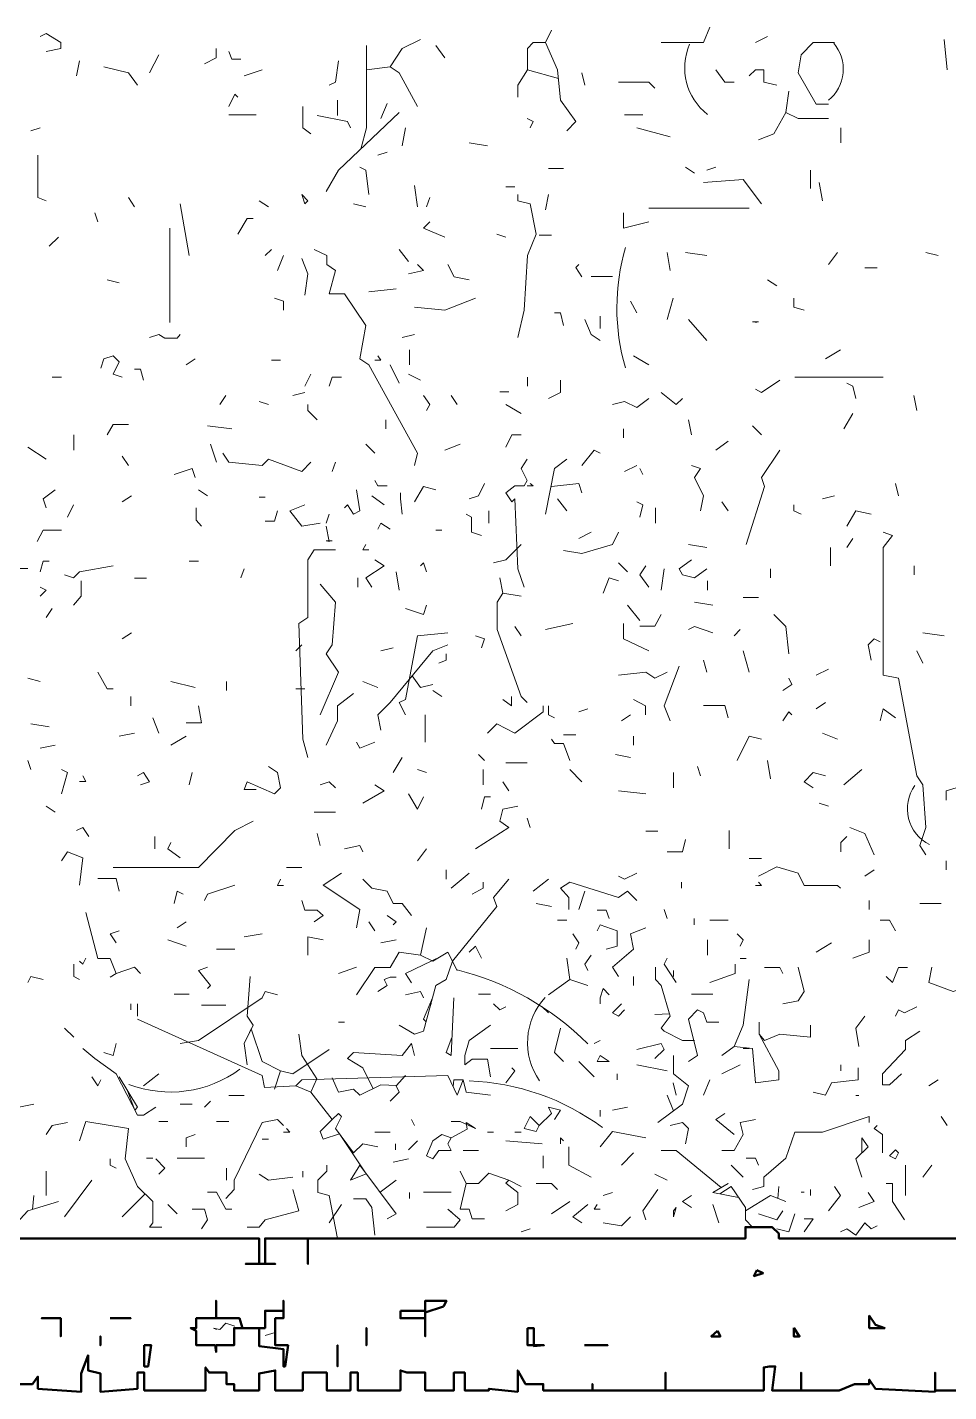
# Model space of a CAD drawing. Header units: metres. Extents: x 0.1 to 48.1, y 1.3 to 34.5.
# Drawn here: x 3.147 to 5.16, y 1.336 to 4.319 of the extents above; entities that cross this region are included whole.
import ezdxf

# ---------------------------------------------------------------- set-up
doc = ezdxf.new("R2010")
doc.units = ezdxf.units.M
doc.linetypes.add('DASHDOT', pattern=[1, 0.5, -0.25, 0, -0.25])
for name, color, linetype, lineweight in [('P2D_AXONES', 1, 'DASHDOT', 13), ('P2D_GRAMMES', 7, 'Continuous', 18), ('P2D_MIKRA', 8, 'Continuous', 13), ('P2D_TOIXOI', 7, 'Continuous', 50), ('P2D_TOXA', 7, 'Continuous', 18)]:
    doc.layers.add(name, color=color, linetype=linetype, lineweight=lineweight)

msp = doc.modelspace()

# ---------------------------------------------------------------- linework, layer by layer
at = {"layer": 'P2D_AXONES'}
msp.add_lwpolyline([(4.730916, 1.778665), (4.755904, 1.785314), (4.755904, 1.805262), (4.804058, 1.847019), (4.824005, 1.904067), (4.883848, 1.904067), (4.986172, 1.938246), (4.986172, 1.924948)], dxfattribs=at)
at = {"layer": 'P2D_GRAMMES'}
for p, q in [((3.93966, 4.232225), (3.887724, 4.225576)), ((4.239824, 4.225576), (4.307276, 4.206484)), ((4.810707, 4.179031), (4.804058, 4.132487)), ((4.504843, 3.92334), (4.724267, 3.92334)), ((3.458519, 3.879817), (3.458519, 3.673691)), ((4.265471, 3.863976), (4.292068, 3.863976)), ((4.824005, 3.553624), (5.016832, 3.553624)), ((4.185681, 3.081911), (4.225576, 3.075262)), ((3.819288, 2.426312), (3.828495, 2.420175)), ((4.01945, 2.350497), (4.006152, 2.290654)), ((4.325314, 2.284005), (4.331963, 2.237461)), ((3.866518, 2.264058), (3.826623, 2.250759)), ((4.331963, 2.237461), (4.285419, 2.204215)), ((4.331963, 2.237461), (4.371859, 2.224162)), ((4.029024, 2.18526), (4.025272, 2.171189)), ((4.159084, 2.205251), (4.132487, 2.205251)), ((4.27212, 2.177618), (4.285419, 2.164319)), ((4.398455, 2.104476), (4.385157, 2.097827)), ((4.724267, 2.086506), (4.710969, 2.086506)), ((3.434319, 2.031335), (3.401073, 2.004738)), ((3.700288, 2.037984), (3.68699, 1.998089)), ((4.435857, 2.031335), (4.435857, 2.018037)), ((4.704319, 2.051283), (4.664424, 2.031335)), ((4.924236, 2.051283), (4.924236, 2.037984)), ((3.733534, 2.004738), (3.76678, 1.99144)), ((4.637827, 2.018037), (4.624529, 1.984791)), ((4.544738, 1.984791), (4.558835, 1.950481)), ((4.39816, 1.951545), (4.39816, 1.938246)), ((4.152435, 1.904067), (4.165733, 1.904067)), ((4.19233, 1.885052), (4.27212, 1.878403)), ((4.099241, 1.863765), (4.132487, 1.863765)), ((4.274115, 1.851806), (4.274115, 1.825209)), ((3.952958, 1.798613), (3.91785, 1.772282)), ((4.092592, 1.81856), (4.10589, 1.791883)), ((3.161702, 1.765366), (3.158163, 1.735049)), ((3.404398, 1.768691), (3.354529, 1.718822)), ((4.026099, 1.772946), (4.072644, 1.772946)), ((4.789097, 1.785314), (4.786575, 1.759061))]:
    msp.add_line(p, q, dxfattribs=at)
for points in [[(4.292068, 4.312016), (4.278875, 4.285181), (4.252173, 4.285134), (4.239824, 4.27212), (4.239824, 4.225576), (4.218538, 4.19233), (4.218538, 4.165733)], [(4.637827, 4.318665), (4.624529, 4.285134), (4.53144, 4.285134)], [(3.887724, 4.27877), (3.887724, 4.099241), (3.875341, 4.052433)], [(4.006152, 4.292068), (3.966257, 4.27212), (3.93966, 4.232225)], [(4.27877, 4.285419), (4.305366, 4.225576), (4.312016, 4.159084), (4.345262, 4.112539), (4.325314, 4.092592)], [(4.897147, 4.150389), (4.87055, 4.150389), (4.830654, 4.218927), (4.837304, 4.258822), (4.863901, 4.285134), (4.910445, 4.285134)], [(3.93966, 4.232225), (3.959607, 4.218927), (3.999503, 4.145785)], [(3.959607, 4.132487), (3.826623, 4.006152), (3.800026, 3.959607)], [(4.804058, 4.132487), (4.777461, 4.085942), (4.744215, 4.072644)], [(4.804058, 4.132487), (4.830654, 4.119188), (4.897147, 4.119188)], [(4.624529, 3.979555), (4.710969, 3.986204), (4.750864, 3.93301), (4.750864, 3.93301)], [(4.218538, 3.952958), (4.218538, 3.93966), (4.245524, 3.93301), (4.258822, 3.866518), (4.239824, 3.819974), (4.232225, 3.700288), (4.218927, 3.640445)], [(3.773429, 3.833272), (3.801233, 3.819974), (3.801233, 3.800026), (3.819974, 3.786728), (3.806675, 3.73575), (3.839921, 3.73575), (3.886466, 3.667042), (3.873168, 3.593901), (3.893115, 3.580602), (3.999503, 3.387775), (3.992853, 3.361178)], [(4.464948, 3.720236), (4.478246, 3.694406), (4.478246, 3.694406)], [(4.238874, 3.374476), (4.225576, 3.354529), (4.238874, 3.327932), (4.232225, 3.316671), (4.212277, 3.316671), (4.19233, 3.301335), (4.205628, 3.281387), (4.212277, 3.288037), (4.218927, 3.135105), (4.232225, 3.095209)], [(5.016832, 3.214895), (5.03678, 3.208246), (5.016832, 3.181649), (5.016832, 2.902382), (5.050079, 2.895733), (5.089974, 2.682958), (5.103272, 2.66301), (5.109921, 2.569921), (5.096623, 2.530026)], [(3.760131, 2.722853), (3.748811, 2.762749), (3.740183, 3.015419), (3.760098, 3.028717), (3.760098, 3.155052), (3.773429, 3.176551), (3.819974, 3.176551)], [(3.786728, 3.101859), (3.819974, 3.061963), (3.813325, 2.968874), (3.800026, 2.948927), (3.826623, 2.909031), (3.786728, 2.815942)], [(4.179031, 3.115157), (4.185681, 3.081911), (4.173712, 3.061963), (4.173712, 3.00212), (4.225576, 2.855838), (4.238874, 2.842539)], [(3.972906, 2.815942), (3.959607, 2.842539), (3.972906, 2.849188), (3.999503, 2.988822), (4.065995, 2.995471)], [(4.065995, 2.968874), (4.032749, 2.955576), (3.93966, 2.842539), (3.913063, 2.815942), (3.919712, 2.782696)], [(3.987836, 2.901039), (4.006152, 2.875785), (4.032749, 2.882435), (4.032749, 2.882435)], [(3.859869, 2.862487), (3.824704, 2.83589), (3.824704, 2.802644), (3.800026, 2.74945)], [(3.866518, 2.756099), (3.873168, 2.742801), (3.906414, 2.756099)], [(3.966257, 2.722853), (3.946309, 2.689607), (3.946309, 2.689607)], [(3.640445, 2.58322), (3.60055, 2.563272), (3.520759, 2.482171), (3.334581, 2.482171)], [(5.096623, 2.530026), (5.109921, 2.510079), (5.096623, 2.530026)], [(3.833272, 2.470183), (3.793377, 2.443586), (3.873168, 2.390393), (3.866518, 2.350497)], [(3.879817, 2.456885), (3.899764, 2.436937), (3.93301, 2.430288), (3.946309, 2.40358), (3.966257, 2.40358), (3.986204, 2.377094)], [(4.198979, 2.456885), (4.165733, 2.41699), (4.172382, 2.397042), (4.075819, 2.277656), (4.06192, 2.237461), (4.039398, 2.224162), (4.012801, 2.124424), (3.992853, 2.117775), (3.959607, 2.137723)], [(3.274738, 2.383743), (3.301335, 2.283655), (3.327932, 2.283655), (3.34123, 2.250759), (3.327932, 2.242329), (3.34123, 2.250759), (3.381126, 2.264058), (3.394424, 2.250759), (3.394424, 2.250759)], [(4.085942, 2.257408), (4.065995, 2.297304), (4.032749, 2.277356), (4.006152, 2.290654), (3.959607, 2.297304), (3.93966, 2.263526), (3.906414, 2.263526), (3.866518, 2.204215)], [(3.986204, 2.229884), (3.972906, 2.250759), (4.050195, 2.287824)], [(3.633796, 2.24411), (3.627147, 2.15767), (3.640445, 2.137723), (3.620497, 2.097827), (3.627147, 2.051283)], [(4.519003, 2.264058), (4.519003, 2.237461), (4.53144, 2.224162), (4.551387, 2.15767), (4.53144, 2.131073), (4.538089, 2.124424), (4.577984, 2.104429), (4.604581, 2.104476)], [(4.724267, 2.237461), (4.710969, 2.137723), (4.691021, 2.091178), (4.730916, 2.086506), (4.737565, 2.011387), (4.789097, 2.018037), (4.789097, 2.037984), (4.745572, 2.117775), (4.745572, 2.144372)], [(3.693639, 2.204215), (3.667042, 2.210864), (3.660393, 2.197565), (3.520759, 2.104476), (3.480864, 2.097827)], [(4.032335, 2.197676), (4.012801, 2.151021), (4.018209, 2.144703)], [(4.078852, 2.197565), (4.072644, 2.07123), (4.06192, 2.07788), (4.074574, 2.110504)], [(3.387775, 2.151021), (3.660393, 2.027577), (3.665579, 2.001148), (3.733534, 2.004738), (3.746832, 2.018037), (4.065995, 2.027577), (4.085942, 1.984791), (4.099241, 2.018037)], [(4.549882, 2.162687), (4.518141, 2.161144), (4.518141, 2.161144)], [(4.657775, 2.143918), (4.631178, 2.143918), (4.624529, 2.164319), (4.61123, 2.170969), (4.591283, 2.151021), (4.61123, 2.07123)], [(3.228194, 2.131073), (3.248444, 2.111126), (3.248444, 2.111126)], [(3.700288, 2.037984), (3.660393, 2.057932), (3.636455, 2.129743), (3.628476, 2.113785)], [(3.740183, 2.117775), (3.746832, 2.07123), (3.779506, 2.020168), (3.76678, 1.99144), (3.813325, 1.931597), (3.826623, 1.944895), (3.833272, 1.938246), (3.819974, 1.911649), (3.859869, 1.858455), (3.879817, 1.878403), (3.913063, 1.871754)], [(4.159084, 2.137723), (4.112539, 2.104476), (4.102505, 2.07123), (4.102505, 2.051283), (4.119188, 2.063394), (4.152435, 2.063394), (4.159084, 2.024686)], [(4.312016, 2.131073), (4.298717, 2.07788), (4.318665, 2.057932)], [(4.858034, 2.137723), (4.858034, 2.111126), (4.790759, 2.117775), (4.757513, 2.104429), (4.745572, 2.117775)], [(5.096623, 2.124424), (5.065401, 2.104476), (5.065401, 2.084529), (5.01497, 2.031335), (5.01497, 2.006875), (5.030131, 2.006875), (5.056728, 2.031335)], [(3.902602, 1.998757), (3.879817, 2.044634), (3.846571, 2.064581), (3.859869, 2.07788), (3.966257, 2.07123), (3.986204, 2.097827), (3.992853, 2.07123)], [(4.701339, 2.115253), (4.691021, 2.091178), (4.664424, 2.07123)], [(3.268089, 2.086506), (3.294686, 2.064581), (3.34123, 2.031335), (3.387775, 1.940619), (3.401073, 1.940619), (3.42767, 1.958194)], [(3.806675, 2.084529), (3.726885, 2.031335), (3.700288, 2.037984)], [(4.558723, 2.07123), (4.558723, 2.031335), (4.591283, 2.004738), (4.577984, 1.964843), (4.524791, 1.924948)], [(4.61123, 2.07123), (4.591283, 2.057932), (4.591283, 2.057932)], [(4.212277, 2.037984), (4.205628, 2.044634), (4.212277, 2.037984), (4.19233, 2.011387)], [(4.96217, 2.044435), (4.96217, 2.018037), (4.903796, 2.011387), (4.890497, 1.984791), (4.863901, 1.99144)], [(3.34788, 2.024686), (3.387775, 1.958194), (3.381952, 1.951968), (3.36631, 1.993969)], [(3.813043, 2.022355), (3.826623, 1.99144), (3.859869, 1.998089), (3.873168, 1.984791), (3.919712, 2.006875), (3.954017, 2.005951)], [(3.972906, 2.027577), (3.952958, 2.004738), (3.959607, 1.99144), (3.93966, 1.971492), (3.93966, 1.971492)], [(4.077037, 2.003892), (4.078852, 2.018037), (4.099241, 2.018037), (4.10589, 1.99144), (4.159084, 1.984791)], [(3.620497, 1.983682), (3.587251, 1.983682), (3.587251, 1.983682)], [(4.963639, 1.983682), (4.95699, 1.983682), (4.963639, 1.983682)], [(4.265471, 1.918298), (4.292068, 1.944895), (4.285419, 1.958194), (4.312016, 1.951545), (4.298717, 1.931597), (4.298717, 1.931597)], [(4.458298, 1.958194), (4.425052, 1.951545), (4.425052, 1.951545)], [(3.421021, 1.696369), (3.440969, 1.696369), (3.414372, 1.696369), (3.421021, 1.705524), (3.421021, 1.752068), (3.387775, 1.785314), (3.361178, 1.845157), (3.367827, 1.911649), (3.274738, 1.927137), (3.26144, 1.885052)], [(3.813325, 1.931597), (3.786728, 1.905), (3.793377, 1.888377), (3.828751, 1.899947), (3.88753, 1.812709), (3.85322, 1.798613), (3.873168, 1.831859), (3.952958, 1.725471), (3.93301, 1.714671), (3.943294, 1.720239)], [(4.072644, 1.927137), (4.092592, 1.927137), (4.125838, 1.911649), (4.10589, 1.924948), (4.108191, 1.910254), (4.072644, 1.891702)], [(4.225576, 1.904067), (4.212277, 1.904067), (4.225576, 1.904067)], [(4.398455, 1.871754), (4.425052, 1.905), (4.498194, 1.891702)], [(4.970288, 1.805262), (4.95699, 1.845157), (4.983586, 1.871754), (4.970288, 1.891702), (4.970288, 1.858455)], [(4.53144, 1.863765), (4.564686, 1.863765), (4.663024, 1.783099), (4.677723, 1.791883), (4.644476, 1.772016), (4.700836, 1.760848)], [(3.801233, 1.831859), (3.801233, 1.81856), (3.78157, 1.798613), (3.78157, 1.772016), (3.806675, 1.765366), (3.824704, 1.671368)], [(4.10589, 1.791883), (4.092592, 1.735268), (4.112539, 1.735268), (4.119188, 1.714671), (4.145785, 1.714671)], [(4.198979, 1.798613), (4.155465, 1.813977), (4.132487, 1.791883), (4.10589, 1.791883)], [(4.225576, 1.785314), (4.198979, 1.798613), (4.19233, 1.791963), (4.218538, 1.772016), (4.218538, 1.745419), (4.19233, 1.73212)], [(4.258822, 1.791883), (4.292068, 1.791883), (4.305366, 1.778665), (4.305366, 1.778665)], [(3.726885, 1.778665), (3.740183, 1.73212), (3.667042, 1.712173), (3.653743, 1.696369), (3.627147, 1.696369)], [(4.026099, 1.772946), (4.012801, 1.772946), (4.026099, 1.772946)], [(4.659808, 1.768978), (4.684372, 1.785314), (4.715693, 1.73877), (4.715693, 1.712173), (4.730916, 1.696369)], [(4.804058, 1.752068), (4.770812, 1.765366), (4.715693, 1.73212)], [(4.837304, 1.772946), (4.843953, 1.772946), (4.837304, 1.772946)], [(3.214895, 1.752068), (3.148403, 1.73212), (3.115157, 1.696369), (3.081911, 1.696369)], [(3.833272, 1.745419), (3.806675, 1.705524), (3.806675, 1.705524)], [(4.01945, 1.696369), (4.079293, 1.696369), (4.092592, 1.712173), (4.065995, 1.735268), (4.073577, 1.728684)], [(4.644476, 1.745419), (4.657775, 1.705524), (4.657775, 1.705524)], [(4.797408, 1.73212), (4.78411, 1.712173), (4.744215, 1.725471)]]:
    msp.add_lwpolyline(points, dxfattribs=at)
for points in [[(4.391806, 2.057932), (4.398455, 2.07123), (4.418403, 2.057932)], [(4.265471, 1.918298), (4.258822, 1.905), (4.232225, 1.911649), (4.245524, 1.938246)], [(4.072644, 1.891702), (4.065995, 1.878403), (4.072644, 1.863765), (4.046047, 1.863765), (4.032749, 1.845157), (4.01945, 1.851806), (4.032749, 1.885052), (4.052696, 1.898351)]]:
    msp.add_lwpolyline(points, close=True, dxfattribs=at)
at = {"layer": 'P2D_MIKRA'}
for p, q in [((4.764162, 4.298717), (4.737565, 4.285419)), ((4.039398, 4.27877), (4.059346, 4.252173)), ((5.149817, 4.292068), (5.156466, 4.225576)), ((3.26144, 4.245524), (3.254791, 4.212277)), ((3.434319, 4.258822), (3.414372, 4.218927)), ((3.660393, 4.225576), (3.620497, 4.212277)), ((4.35856, 4.218927), (4.365209, 4.19233)), ((3.824704, 4.159084), (3.824704, 4.125838)), ((3.93301, 4.152435), (3.919712, 4.119188)), ((3.587251, 4.127027), (3.647094, 4.127027)), ((4.451649, 4.127027), (4.491545, 4.127027)), ((3.175, 4.099241), (3.155052, 4.092592)), ((3.972906, 4.099241), (3.966257, 4.059346)), ((4.478246, 4.099241), (4.551387, 4.079293)), ((4.924236, 4.099241), (4.924236, 4.065995)), ((4.112539, 4.065995), (4.152435, 4.059346)), ((3.93301, 4.046047), (3.913063, 4.039398)), ((4.285419, 4.01011), (4.318665, 4.01011)), ((4.584634, 4.012801), (4.604581, 3.999503)), ((4.651126, 4.012801), (4.631178, 4.006152)), ((4.858034, 4.006152), (4.858034, 3.966257)), ((3.992853, 3.972906), (3.999503, 3.926361)), ((4.19233, 3.969644), (4.212277, 3.969644)), ((4.877199, 3.979555), (4.883848, 3.93966)), ((3.367827, 3.946309), (3.381126, 3.926361)), ((3.653743, 3.93966), (3.673691, 3.926361)), ((4.026099, 3.946309), (4.01945, 3.926361)), ((4.285419, 3.952958), (4.27877, 3.919712)), ((3.294686, 3.913063), (3.301335, 3.893115)), ((3.480864, 3.93301), (3.500812, 3.819974)), ((3.859869, 3.93301), (3.886466, 3.926361)), ((3.214895, 3.859869), (3.194948, 3.839921)), ((4.172382, 3.866518), (4.19233, 3.859869)), ((3.68034, 3.833272), (3.667042, 3.819974)), ((3.706937, 3.819974), (3.693639, 3.786728)), ((3.959607, 3.833272), (3.979555, 3.806675)), ((4.544738, 3.826623), (4.551387, 3.786728)), ((4.584634, 3.826623), (4.631178, 3.819974)), ((4.917094, 3.826623), (4.897147, 3.800026)), ((5.109921, 3.826623), (5.136518, 3.819974)), ((4.976937, 3.792945), (5.003534, 3.792945)), ((3.321283, 3.76678), (3.34788, 3.760131)), ((4.378508, 3.773712), (4.425052, 3.773712)), ((4.764162, 3.76678), (4.78411, 3.753482)), ((3.952958, 3.746832), (3.893115, 3.740183)), ((4.558037, 3.726885), (4.544738, 3.68034)), ((4.39816, 3.68699), (4.39816, 3.660393)), ((4.591283, 3.68034), (4.631178, 3.633796)), ((3.992853, 3.647094), (3.966257, 3.640445)), ((3.982048, 3.613848), (3.982048, 3.580602)), ((4.923743, 3.613848), (4.890497, 3.593901)), ((3.51411, 3.593901), (3.494162, 3.580602)), ((3.68034, 3.591174), (3.700288, 3.591174)), ((3.93966, 3.580602), (3.959607, 3.540707)), ((4.471597, 3.60055), (4.504843, 3.580602)), ((3.201597, 3.553624), (3.221545, 3.553624)), ((3.76678, 3.560654), (3.753482, 3.534058)), ((3.979555, 3.560654), (4.006152, 3.547356)), ((4.239824, 3.554005), (4.239824, 3.534058)), ((3.753482, 3.520759), (3.726885, 3.51411)), ((4.179031, 3.52169), (4.198979, 3.52169)), ((3.580602, 3.51411), (3.567304, 3.494162)), ((3.653743, 3.500812), (3.673691, 3.494162)), ((4.072644, 3.51411), (4.085942, 3.494162)), ((4.19233, 3.494162), (4.225576, 3.474215)), ((5.083325, 3.51411), (5.089974, 3.480864)), ((3.930099, 3.460916), (3.930099, 3.440969)), ((4.591283, 3.460916), (4.597932, 3.42767)), ((4.95034, 3.474215), (4.930393, 3.440969)), ((3.540707, 3.447618), (3.593901, 3.440969)), ((4.449388, 3.440969), (4.449388, 3.421021)), ((4.730916, 3.447618), (4.750864, 3.42767)), ((3.148403, 3.401073), (3.188298, 3.374476)), ((3.248444, 3.42767), (3.248444, 3.394424)), ((3.547356, 3.407723), (3.560654, 3.367827)), ((3.886466, 3.407723), (3.906414, 3.387775)), ((4.092592, 3.407723), (4.059346, 3.394424)), ((4.677723, 3.414372), (4.651126, 3.394424)), ((3.354529, 3.381126), (3.367827, 3.361178)), ((3.819974, 3.367827), (3.813325, 3.34788)), ((4.478246, 3.361178), (4.451649, 3.34788)), ((4.484895, 3.354529), (4.491545, 3.34123)), ((5.043429, 3.321283), (5.050079, 3.294686)), ((3.374476, 3.294686), (3.354529, 3.281387)), ((3.520759, 3.307984), (3.540707, 3.294686)), ((3.653743, 3.291361), (3.667042, 3.291361)), ((3.899764, 3.294686), (3.926361, 3.274738)), ((4.305366, 3.288037), (4.325314, 3.26144)), ((4.664424, 3.281387), (4.677723, 3.26144)), ((4.910445, 3.294686), (4.883848, 3.288037)), ((3.248141, 3.274738), (3.234843, 3.248141)), ((3.806675, 3.254791), (3.800026, 3.234843)), ((4.155465, 3.26144), (4.155465, 3.234843)), ((4.519003, 3.268089), (4.519003, 3.234843)), ((4.378508, 3.214895), (4.351911, 3.201597)), ((4.95034, 3.201597), (4.937042, 3.181649)), ((4.591283, 3.188298), (4.631178, 3.181649)), ((4.901277, 3.181649), (4.901277, 3.141754)), ((3.121806, 3.135872), (3.148403, 3.135872)), ((3.500812, 3.15203), (3.520759, 3.15203)), ((3.620497, 3.135105), (3.613848, 3.115157)), ((4.438351, 3.148403), (4.458298, 3.128455)), ((4.538089, 3.135105), (4.53144, 3.08856)), ((4.770812, 3.135105), (4.770812, 3.115157)), ((5.084376, 3.141754), (5.084376, 3.121806)), ((3.381126, 3.114317), (3.407723, 3.114317)), ((3.868932, 3.115157), (3.868932, 3.095209)), ((3.952958, 3.128455), (3.959607, 3.08856)), ((4.632991, 3.108508), (4.632991, 3.08856)), ((4.710969, 3.072036), (4.744215, 3.072036)), ((3.201597, 3.048665), (3.188298, 3.028717)), ((4.458298, 3.055314), (4.484895, 3.022068)), ((4.604581, 3.061963), (4.644476, 3.055314)), ((4.338613, 3.015419), (4.27877, 3.00212)), ((3.374476, 2.995471), (3.354529, 2.982173)), ((4.212277, 3.00877), (4.225576, 2.988822)), ((4.704319, 3.00212), (4.691021, 2.988822)), ((5.103272, 2.995471), (5.149817, 2.988822)), ((3.746832, 2.968874), (3.733534, 2.955576)), ((3.946309, 2.962225), (3.919712, 2.955576)), ((4.710969, 2.955576), (4.724267, 2.909031)), ((5.089974, 2.955576), (5.103272, 2.928979)), ((4.624529, 2.935628), (4.631178, 2.909031)), ((3.148403, 2.895733), (3.175, 2.889084)), ((4.897147, 2.915681), (4.87055, 2.902382)), ((3.460916, 2.889084), (3.51411, 2.875785)), ((3.582167, 2.889084), (3.582167, 2.869136)), ((3.733534, 2.872871), (3.753482, 2.872871)), ((3.879817, 2.889084), (3.913063, 2.875785)), ((4.032749, 2.869136), (4.052696, 2.855838)), ((3.373177, 2.855838), (3.373177, 2.83589)), ((4.890497, 2.842539), (4.87055, 2.829241)), ((3.421021, 2.809293), (3.434319, 2.776047)), ((4.016308, 2.815942), (4.016308, 2.756099)), ((4.371859, 2.829241), (4.351911, 2.822592)), ((4.464948, 2.815942), (4.445, 2.802644)), ((3.155052, 2.795995), (3.194948, 2.789346)), ((3.381126, 2.776047), (3.34788, 2.769398)), ((4.883848, 2.776047), (4.917094, 2.762749)), ((3.208246, 2.74945), (3.175, 2.742801)), ((3.494162, 2.769398), (3.460916, 2.74945)), ((4.318665, 2.771984), (4.345262, 2.771984)), ((4.471597, 2.769398), (4.471597, 2.74945)), ((3.148403, 2.716204), (3.155052, 2.696257)), ((4.132487, 2.729503), (4.145785, 2.716204)), ((4.431702, 2.729503), (4.464948, 2.722853)), ((4.764162, 2.716204), (4.770812, 2.676309)), ((3.507461, 2.689607), (3.500812, 2.66301)), ((3.999503, 2.696257), (4.01945, 2.689607)), ((4.142932, 2.696257), (4.142932, 2.66301)), ((4.19233, 2.710794), (4.238874, 2.710794)), ((4.331963, 2.696257), (4.35856, 2.66966)), ((4.558723, 2.689607), (4.558723, 2.656361)), ((4.61123, 2.702906), (4.61788, 2.682958)), ((4.970288, 2.696257), (4.930393, 2.66301)), ((4.185681, 2.66966), (4.198979, 2.649712)), ((4.438351, 2.649712), (4.498194, 2.643063)), ((3.188298, 2.616466), (3.208246, 2.603168)), ((3.773429, 2.602978), (3.819974, 2.602978)), ((4.877199, 2.623115), (4.897147, 2.616466)), ((4.238874, 2.589869), (4.245524, 2.569921)), ((3.425454, 2.549974), (3.425454, 2.523377)), ((3.780079, 2.556623), (3.786728, 2.530026)), ((4.498194, 2.561958), (4.524791, 2.561958)), ((4.680265, 2.563272), (4.680265, 2.523377)), ((4.01945, 2.523377), (3.999503, 2.49678)), ((3.713586, 2.482171), (3.746832, 2.482171)), ((4.06192, 2.476832), (4.06192, 2.456885)), ((4.724267, 2.501767), (4.750864, 2.501767)), ((4.996885, 2.476832), (4.976937, 2.463534)), ((5.15441, 2.49678), (5.15441, 2.476832)), ((4.112539, 2.470183), (4.072644, 2.436937)), ((4.285419, 2.456885), (4.252173, 2.430288)), ((4.57631, 2.450236), (4.57631, 2.436937)), ((4.365209, 2.430288), (4.351911, 2.390393)), ((4.258822, 2.403691), (4.292068, 2.397042)), ((4.538089, 2.390393), (4.544738, 2.370445)), ((4.986172, 2.41034), (4.986172, 2.390393)), ((5.096623, 2.40358), (5.143168, 2.40358)), ((3.494162, 2.363796), (3.474215, 2.350497)), ((3.893115, 2.363796), (3.906414, 2.343848)), ((4.305366, 2.367122), (4.325314, 2.367122)), ((4.60375, 2.370445), (4.60375, 2.357147)), ((4.637827, 2.367122), (4.677723, 2.367122)), ((3.660393, 2.337199), (3.620497, 2.33055)), ((3.454267, 2.323901), (3.494162, 2.310602)), ((3.560654, 2.303736), (3.60055, 2.303736)), ((3.952958, 2.323901), (3.919712, 2.317251)), ((4.632991, 2.323901), (4.632991, 2.290654)), ((4.903796, 2.317251), (4.87055, 2.297304)), ((4.704319, 2.283655), (4.717618, 2.283655)), ((4.558723, 2.257408), (4.558723, 2.24411)), ((3.373177, 2.184267), (3.373177, 2.170969)), ((3.387765, 2.184267), (3.387765, 2.15767)), ((3.467565, 2.205251), (3.500812, 2.205251)), ((3.527408, 2.181542), (3.580602, 2.181542)), ((4.597932, 2.205251), (4.644476, 2.205251)), ((3.826623, 2.143918), (3.839921, 2.143918)), ((4.159084, 2.086506), (4.218927, 2.086506)), ((4.351911, 2.057932), (4.385157, 2.024686)), ((4.478246, 2.051283), (4.544738, 2.037984)), ((4.558037, 2.011387), (4.564686, 1.984791)), ((5.136518, 2.018037), (5.116571, 2.004738)), ((3.547356, 1.971492), (3.534058, 1.958194)), ((3.480864, 1.964776), (3.507461, 1.964776)), ((3.434319, 1.927137), (3.454267, 1.927137)), ((3.560654, 1.927137), (3.587251, 1.927137)), ((3.986204, 1.931597), (3.992853, 1.918298)), ((5.143168, 1.938246), (5.156466, 1.918298)), ((3.906414, 1.904067), (3.93966, 1.904067)), ((3.999503, 1.885052), (3.979555, 1.865105)), ((3.951229, 1.878403), (3.951229, 1.865105)), ((4.471597, 1.858455), (4.445, 1.831859)), ((3.407723, 1.847019), (3.421021, 1.847019)), ((3.474215, 1.847019), (3.534058, 1.847019)), ((3.582167, 1.825209), (3.582167, 1.798613)), ((3.979555, 1.845157), (3.946309, 1.838508)), ((4.684372, 1.831859), (4.710969, 1.805262)), ((5.065401, 1.831859), (5.065401, 1.765366)), ((5.12322, 1.831859), (5.103272, 1.805262)), ((3.18861, 1.81856), (3.18861, 1.765366)), ((3.288037, 1.798613), (3.228194, 1.718822)), ((3.748811, 1.81856), (3.748811, 1.805262)), ((4.518141, 1.811911), (4.544738, 1.798613)), ((4.425052, 1.772016), (4.405105, 1.765366)), ((3.454267, 1.745419), (3.474215, 1.725471)), ((4.331963, 1.752068), (4.292068, 1.725471)), ((4.245524, 1.692225), (4.225576, 1.685576))]:
    msp.add_line(p, q, dxfattribs=at)
for points in [[(3.175, 4.298717), (3.188298, 4.305366), (3.220311, 4.285419), (3.220311, 4.27212), (3.188298, 4.265471)], [(3.559363, 4.27212), (3.559363, 4.252173), (3.534058, 4.238874)], [(3.587251, 4.265471), (3.593901, 4.248778), (3.613848, 4.248778)], [(3.826623, 4.245524), (3.819974, 4.198979), (3.806675, 4.19233)], [(3.314634, 4.232225), (3.367827, 4.218927), (3.387775, 4.19233)], [(4.651126, 4.225576), (4.671073, 4.198979), (4.691021, 4.198979)], [(4.724267, 4.212277), (4.737565, 4.225848), (4.755904, 4.225848), (4.755904, 4.198979), (4.78411, 4.19233)], [(4.438351, 4.198979), (4.504843, 4.198979), (4.518141, 4.185681)], [(3.607199, 4.165733), (3.60055, 4.172382), (3.587251, 4.145785)], [(3.748811, 4.145785), (3.748811, 4.099241), (3.76678, 4.085942)], [(3.780079, 4.125838), (3.846571, 4.112539), (3.85322, 4.099241)], [(4.238874, 4.119188), (4.252173, 4.112539), (4.245524, 4.099241)], [(3.170346, 4.039398), (3.170346, 3.946309), (3.188298, 3.93966)], [(3.873168, 4.012801), (3.886466, 4.006152), (3.893115, 3.952958)], [(4.449388, 3.913063), (4.449388, 3.879817), (4.504843, 3.893115)], [(3.640445, 3.900639), (3.627147, 3.900639), (3.607199, 3.866518)], [(4.026099, 3.893115), (4.012801, 3.879817), (4.059346, 3.859869)], [(3.746832, 3.813325), (3.760131, 3.780079), (3.753482, 3.733534)], [(3.999503, 3.800026), (4.012801, 3.786728), (3.979555, 3.780079)], [(4.065995, 3.800026), (4.079293, 3.773429), (4.112539, 3.76678)], [(4.351911, 3.800026), (4.345262, 3.793377), (4.35856, 3.773429)], [(3.68699, 3.726885), (3.706426, 3.720236), (3.706426, 3.700288)], [(3.992853, 3.706937), (4.059346, 3.700288), (4.125838, 3.726885)], [(4.821346, 3.726885), (4.821346, 3.706937), (4.843953, 3.700288)], [(4.298717, 3.694406), (4.312016, 3.694406), (4.318665, 3.667042)], [(4.365209, 3.68034), (4.378508, 3.647094), (4.398455, 3.633796)], [(4.737565, 3.673691), (4.744215, 3.675021), (4.730916, 3.675021)], [(3.480864, 3.647094), (3.474215, 3.638881), (3.447618, 3.638881), (3.434319, 3.647094), (3.414372, 3.640445)], [(3.307984, 3.573953), (3.314634, 3.593901), (3.334581, 3.60055), (3.34788, 3.587251), (3.334581, 3.560654), (3.354529, 3.554005)], [(3.913063, 3.60055), (3.919712, 3.591174), (3.906414, 3.591174)], [(3.381126, 3.571384), (3.394424, 3.571384), (3.401073, 3.547356)], [(3.833272, 3.553624), (3.813325, 3.553624), (3.806675, 3.534058)], [(4.311479, 3.547356), (4.311479, 3.520759), (4.285419, 3.507461)], [(4.53144, 3.520759), (4.564686, 3.494162), (4.577984, 3.507461)], [(4.790759, 3.547356), (4.750864, 3.520759), (4.737565, 3.527408)], [(4.937042, 3.540707), (4.95034, 3.534058), (4.95699, 3.507461)], [(3.760098, 3.494162), (3.760098, 3.480864), (3.780079, 3.460916)], [(4.012801, 3.51411), (4.026099, 3.494162), (4.01945, 3.480864)], [(4.504843, 3.507461), (4.478246, 3.487513), (4.451649, 3.500812), (4.425052, 3.494162)], [(3.367827, 3.450467), (3.334581, 3.450467), (3.321283, 3.42767)], [(4.225576, 3.42767), (4.205628, 3.42767), (4.19233, 3.401073)], [(3.573953, 3.387775), (3.587251, 3.367827), (3.660393, 3.361178), (3.673691, 3.374476), (3.746832, 3.34788), (3.76678, 3.367827)], [(4.325314, 3.374476), (4.298717, 3.354529), (4.27877, 3.254791)], [(4.398455, 3.387775), (4.385157, 3.394424), (4.35856, 3.361178)], [(4.790759, 3.394424), (4.750864, 3.334581), (4.757513, 3.314634), (4.717618, 3.188298)], [(3.467565, 3.34123), (3.507461, 3.354529), (3.51411, 3.334581)], [(4.597932, 3.361178), (4.61788, 3.354529), (4.604581, 3.334581), (4.624529, 3.294686), (4.61788, 3.26144)], [(3.906414, 3.327932), (3.913063, 3.316671), (3.93301, 3.316671)], [(4.039398, 3.307984), (4.012801, 3.314634), (3.992853, 3.281387)], [(4.145785, 3.321283), (4.132487, 3.294686), (4.112539, 3.288037)], [(4.245524, 3.321283), (4.252173, 3.316671), (4.238874, 3.316671)], [(4.292068, 3.314634), (4.351911, 3.321283), (4.35856, 3.301335)], [(3.208246, 3.307984), (3.181649, 3.288037), (3.188298, 3.268089)], [(3.866518, 3.307984), (3.873168, 3.26144), (3.859869, 3.254791), (3.846571, 3.274738), (3.839921, 3.268089)], [(3.962037, 3.301335), (3.962037, 3.288037), (3.966257, 3.254791)], [(4.478246, 3.281387), (4.491545, 3.274738), (4.484895, 3.248141)], [(3.516226, 3.268089), (3.516226, 3.241492), (3.527408, 3.228194)], [(3.693639, 3.26144), (3.68699, 3.239042), (3.667042, 3.239042)], [(3.753482, 3.274738), (3.720236, 3.26144), (3.746832, 3.228194), (3.786728, 3.234843)], [(4.10589, 3.254791), (4.117654, 3.248141), (4.117654, 3.214895), (4.139136, 3.208246)], [(4.821346, 3.274738), (4.821346, 3.26144), (4.837304, 3.254791)], [(4.990236, 3.254791), (4.95699, 3.26144), (4.937042, 3.228194)], [(3.800026, 3.228194), (3.806675, 3.194948), (3.800026, 3.195925), (3.813325, 3.195925)], [(3.913063, 3.221545), (3.919712, 3.234843), (3.93966, 3.221545)], [(3.221545, 3.219796), (3.181649, 3.219796), (3.168351, 3.194948)], [(4.052696, 3.219796), (4.039398, 3.219796), (4.052696, 3.219796)], [(4.438351, 3.214895), (4.425052, 3.188298), (4.35856, 3.168351), (4.318665, 3.175)], [(3.886466, 3.188298), (3.879817, 3.176551), (3.893115, 3.176551)], [(4.225576, 3.188298), (4.19233, 3.155052), (4.165733, 3.148403)], [(3.194948, 3.15203), (3.181649, 3.15203), (3.175, 3.128455)], [(3.228194, 3.121806), (3.248141, 3.115157), (3.26144, 3.128455), (3.334581, 3.141754)], [(3.906414, 3.155052), (3.926361, 3.141754), (3.886466, 3.115157), (3.899764, 3.095209)], [(4.006152, 3.141754), (4.012801, 3.148403), (4.01945, 3.128455)], [(4.498194, 3.141754), (4.484895, 3.121806), (4.504843, 3.095209)], [(4.597932, 3.155052), (4.571335, 3.135105), (4.577984, 3.121806), (4.604581, 3.115157), (4.631178, 3.135105)], [(3.26496, 3.108508), (3.26496, 3.075262), (3.248141, 3.055314)], [(4.438351, 3.108508), (4.418403, 3.115157), (4.405105, 3.081911)], [(3.175, 3.095209), (3.188298, 3.08856), (3.175, 3.075262)], [(4.01945, 3.055314), (4.012801, 3.035366), (3.972906, 3.048665)], [(4.449388, 3.015419), (4.449388, 2.982173), (4.504843, 2.955576)], [(4.53144, 3.035366), (4.518141, 3.00992), (4.484895, 3.00992)], [(4.777461, 3.035366), (4.804058, 3.00877), (4.810707, 2.948927)], [(4.125838, 2.988822), (4.145785, 2.982173), (4.139136, 2.962225)], [(4.591283, 3.00212), (4.604581, 3.00877), (4.644476, 2.995471)], [(5.010183, 2.975524), (4.996885, 2.982173), (4.983586, 2.968874), (4.990236, 2.935628)], [(4.06192, 2.948927), (4.06192, 2.935628), (4.046047, 2.928979)], [(3.301335, 2.909031), (3.321283, 2.872871), (3.334581, 2.872871)], [(4.544738, 2.909031), (4.518141, 2.895733), (4.498194, 2.909031), (4.438351, 2.902382)], [(4.571335, 2.92233), (4.538089, 2.83589), (4.551387, 2.802644)], [(4.810707, 2.895733), (4.817356, 2.882435), (4.797408, 2.869136)], [(3.520759, 2.83589), (3.527408, 2.798513), (3.494162, 2.798513)], [(4.274115, 2.83589), (4.274115, 2.822592), (4.212277, 2.776047), (4.172382, 2.795995), (4.152435, 2.776047)], [(4.204854, 2.855838), (4.204854, 2.83589), (4.185681, 2.849188)], [(4.285419, 2.83589), (4.285419, 2.815942), (4.298717, 2.809293)], [(4.471597, 2.849188), (4.497529, 2.83589), (4.497529, 2.815942)], [(4.624529, 2.836259), (4.671073, 2.836259), (4.677723, 2.809293)], [(4.817356, 2.815942), (4.810707, 2.822592), (4.797408, 2.802644)], [(5.043429, 2.809293), (5.016832, 2.829241), (5.010183, 2.802644)], [(4.292068, 2.762749), (4.298717, 2.753294), (4.318665, 2.753294), (4.331963, 2.716204)], [(4.750864, 2.762749), (4.724267, 2.769398), (4.69767, 2.716204)], [(3.221545, 2.696257), (3.234843, 2.689607), (3.221545, 2.643063)], [(3.387775, 2.682958), (3.401073, 2.689607), (3.414372, 2.66966), (3.394424, 2.66301)], [(3.673691, 2.702906), (3.693639, 2.689607), (3.700288, 2.656361), (3.68699, 2.643063), (3.627147, 2.66966), (3.620497, 2.652734), (3.647094, 2.652734)], [(4.890497, 2.682958), (4.863901, 2.689607), (4.843953, 2.66966), (4.863901, 2.656361)], [(3.268089, 2.682958), (3.274738, 2.670286), (3.26144, 2.670286)], [(3.786728, 2.66301), (3.806675, 2.66966), (3.819974, 2.656361)], [(3.906414, 2.66301), (3.926361, 2.649712), (3.879817, 2.623115)], [(5.176414, 2.656361), (5.15441, 2.649712), (5.15441, 2.629764)], [(3.979555, 2.643063), (3.999503, 2.609817), (4.012801, 2.636414)], [(4.159084, 2.637054), (4.145785, 2.637054), (4.139136, 2.609817)], [(4.218927, 2.616466), (4.185681, 2.609817), (4.179031, 2.58322), (4.198979, 2.569921), (4.125838, 2.523377)], [(3.254791, 2.563272), (3.268089, 2.569921), (3.281387, 2.549974)], [(4.943691, 2.569921), (4.976937, 2.556623), (4.996885, 2.510079)], [(3.460916, 2.536675), (3.454267, 2.523377), (3.480864, 2.503429)], [(4.584634, 2.543325), (4.577984, 2.516224), (4.544738, 2.516224)], [(4.937042, 2.549974), (4.924236, 2.536675), (4.924236, 2.516728)], [(3.221545, 2.49678), (3.234843, 2.516728), (3.268089, 2.503429), (3.26144, 2.443586)], [(3.839921, 2.523377), (3.873168, 2.530026), (3.879817, 2.516728)], [(4.744215, 2.463534), (4.78411, 2.483482), (4.830654, 2.470183), (4.843953, 2.442659), (4.917094, 2.442659), (4.923743, 2.436937)], [(3.301335, 2.458199), (3.34123, 2.458199), (3.34788, 2.430288)], [(3.700288, 2.456885), (3.693639, 2.442659), (3.706937, 2.442659)], [(4.142932, 2.450236), (4.142932, 2.436937), (4.119188, 2.423639)], [(4.330285, 2.390393), (4.330285, 2.41699), (4.312016, 2.436937), (4.331963, 2.450236), (4.438351, 2.41699), (4.458298, 2.430288), (4.478246, 2.41034)], [(4.478246, 2.470183), (4.451649, 2.456885), (4.438351, 2.463534)], [(4.744215, 2.450236), (4.750864, 2.442659), (4.737565, 2.442659)], [(3.487513, 2.423639), (3.474215, 2.430288), (3.467565, 2.403691)], [(3.60055, 2.443586), (3.540707, 2.423639), (3.534058, 2.41034)], [(3.746832, 2.41034), (3.753482, 2.389063), (3.780079, 2.389063), (3.793377, 2.377094), (3.773429, 2.363796)], [(4.391806, 2.389063), (4.411754, 2.389063), (4.418403, 2.370445)], [(3.93301, 2.377094), (3.952958, 2.363796), (3.946309, 2.357147)], [(4.391806, 2.343848), (4.398455, 2.357147), (4.435857, 2.343848), (4.435857, 2.310602), (4.411754, 2.303953)], [(5.010183, 2.367122), (5.030131, 2.367122), (5.043429, 2.343848)], [(3.34788, 2.343848), (3.327932, 2.337199), (3.34123, 2.317251)], [(3.793377, 2.323901), (3.760098, 2.33055), (3.760098, 2.290654)], [(4.338613, 2.337199), (4.351911, 2.317251), (4.345262, 2.303953)], [(4.498194, 2.350497), (4.464948, 2.337199), (4.471597, 2.303953), (4.425052, 2.264058), (4.438351, 2.24411)], [(4.69767, 2.337199), (4.710969, 2.323901), (4.704319, 2.310602)], [(4.112539, 2.297304), (4.125838, 2.310602), (4.139136, 2.284005)], [(4.986172, 2.323901), (4.986172, 2.297304), (4.95034, 2.284005)], [(3.248444, 2.270707), (3.248444, 2.24411), (3.26144, 2.237461)], [(3.274738, 2.284005), (3.268089, 2.270707), (3.26144, 2.277356)], [(4.378508, 2.290654), (4.365209, 2.270707), (4.371859, 2.257408)], [(4.544738, 2.284005), (4.538089, 2.270707), (4.564686, 2.230812)], [(4.693237, 2.270707), (4.693237, 2.250759), (4.637827, 2.230812)], [(3.181649, 2.237461), (3.155052, 2.24411), (3.148403, 2.230812)], [(3.540707, 2.264058), (3.520759, 2.257408), (3.547356, 2.224162), (3.540707, 2.217513)], [(3.952958, 2.242329), (3.93966, 2.242329), (3.926361, 2.237461), (3.93301, 2.224162), (3.913063, 2.210864)], [(4.471597, 2.230812), (4.471597, 2.24411), (4.471597, 2.224162)], [(4.757513, 2.263526), (4.790759, 2.263526), (4.797408, 2.250759)], [(4.830654, 2.264058), (4.843953, 2.210864), (4.830654, 2.190916), (4.797408, 2.184267)], [(5.070026, 2.263526), (5.050079, 2.263526), (5.03678, 2.230812), (5.023482, 2.24411)], [(5.12322, 2.264058), (5.116571, 2.230812), (5.169764, 2.210864), (5.189712, 2.217513), (5.20966, 2.204215)], [(3.972906, 2.204215), (4.006152, 2.210864), (4.012801, 2.197565)], [(4.418403, 2.204215), (4.405105, 2.217513), (4.398455, 2.197565)], [(4.165733, 2.184267), (4.179031, 2.170969), (4.19233, 2.177618)], [(4.39816, 2.197565), (4.39816, 2.184267), (4.39816, 2.197565)], [(4.445, 2.184267), (4.425052, 2.164319), (4.438351, 2.15767), (4.451649, 2.170969)], [(5.089974, 2.177618), (5.063377, 2.164319), (5.050079, 2.170969), (5.043429, 2.15767)], [(4.976937, 2.15767), (4.95699, 2.131073), (4.963639, 2.091178)], [(3.34123, 2.097827), (3.334581, 2.07123), (3.314634, 2.07788)], [(4.478246, 2.084529), (4.53144, 2.097827), (4.538089, 2.084529), (4.518141, 2.064581)], [(3.288037, 2.024686), (3.301335, 2.004738), (3.307984, 2.018037)], [(3.161702, 1.964843), (3.128455, 1.958194), (3.108508, 1.931597), (3.121806, 1.918298), (3.101859, 1.904067), (3.081911, 1.904067)], [(4.671073, 1.944895), (4.651126, 1.931597), (4.691021, 1.898351)], [(3.234843, 1.924948), (3.201597, 1.918298), (3.188298, 1.898351)], [(3.580602, 1.758717), (3.598887, 1.778665), (3.598887, 1.798613), (3.660393, 1.924948), (3.693639, 1.931597), (3.706937, 1.918298)], [(3.713586, 1.911649), (3.720236, 1.904067), (3.706937, 1.904067)], [(4.551387, 1.918298), (4.577984, 1.924948), (4.591283, 1.911649), (4.584634, 1.878403)], [(4.737565, 1.931597), (4.704319, 1.924948), (4.710969, 1.898351), (4.691021, 1.863765), (4.664424, 1.863765)], [(5.003534, 1.918298), (4.996885, 1.911649), (5.01497, 1.898351), (5.01497, 1.858455)], [(3.51411, 1.898351), (3.494162, 1.891702), (3.494162, 1.871754)], [(3.673691, 1.888377), (3.660393, 1.888377), (3.673691, 1.888377)], [(4.318665, 1.885052), (4.311479, 1.891702), (4.311479, 1.878403)], [(4.330285, 1.871754), (4.330285, 1.831859), (4.378508, 1.805262)], [(3.328464, 1.845157), (3.328464, 1.831859), (3.34123, 1.825209)], [(3.42767, 1.845157), (3.447618, 1.825209), (3.434319, 1.811911)], [(4.717618, 1.847019), (4.737565, 1.847019), (4.744215, 1.831859)], [(3.653743, 1.811911), (3.673691, 1.798613), (3.726885, 1.805262)], [(5.023482, 1.791883), (5.037276, 1.791883), (5.037276, 1.752068), (5.063377, 1.712173)], [(3.540707, 1.772946), (3.560654, 1.772946), (3.580602, 1.735268), (3.593901, 1.735268)], [(3.982048, 1.772016), (3.982048, 1.758717), (3.982048, 1.772016)], [(4.524791, 1.778665), (4.491545, 1.73212), (4.498194, 1.712173)], [(4.597932, 1.765366), (4.577984, 1.752068), (4.597932, 1.73877)], [(4.858034, 1.765366), (4.858034, 1.778665), (4.858034, 1.765366)], [(4.910445, 1.785314), (4.923743, 1.765366), (4.897147, 1.73212)], [(4.983586, 1.772016), (4.996885, 1.752068), (4.963639, 1.73877)], [(3.507461, 1.735268), (3.534058, 1.735268), (3.540707, 1.712173), (3.527408, 1.692225)], [(3.859869, 1.757768), (3.886466, 1.757768), (3.899764, 1.73877), (3.906414, 1.678927)], [(4.371859, 1.745419), (4.338613, 1.718822), (4.35856, 1.705524)], [(4.391806, 1.745419), (4.385157, 1.735268), (4.398455, 1.735268)], [(4.464948, 1.718822), (4.445, 1.698874), (4.405105, 1.705524)], [(4.824005, 1.725471), (4.810707, 1.685576), (4.78411, 1.692225)], [(4.843953, 1.714671), (4.863901, 1.714671), (4.843953, 1.685576)], [(4.923743, 1.685576), (4.937042, 1.692225), (4.95699, 1.678927), (4.976937, 1.705524), (4.990236, 1.692225), (5.003534, 1.698874)], [(3.688851, 1.492749), (3.688851, 1.466152), (3.667042, 1.459503)], [(3.60055, 1.47945), (3.580602, 1.486099), (3.567304, 1.472801), (3.554005, 1.475507), (3.560654, 1.472801)]]:
    msp.add_lwpolyline(points, dxfattribs=at)
for points in [[(3.760131, 3.93966), (3.753482, 3.93301), (3.746832, 3.952958)], [(5.030131, 1.851806), (5.043429, 1.865105), (5.050079, 1.858455), (5.043429, 1.845157)], [(4.558723, 1.718822), (4.558723, 1.73212), (4.564686, 1.73877)]]:
    msp.add_lwpolyline(points, close=True, dxfattribs=at)
at = {"layer": 'P2D_TOIXOI'}
for points in [[(5.326021, 1.671368), (5.084376, 1.671368), (5.084376, 1.671368), (4.789097, 1.671368), (4.789097, 1.682251), (4.774136, 1.696369), (4.715693, 1.696369), (4.715693, 1.671368), (3.760098, 1.671368), (3.760098, 1.615659), (3.760098, 1.615659), (3.760098, 1.671368), (3.666377, 1.671368), (3.666377, 1.615659), (3.688851, 1.615659), (3.688851, 1.615659), (3.623822, 1.615659), (3.623822, 1.615659), (3.653441, 1.615659), (3.653441, 1.671368), (3.582167, 1.671368), (3.582167, 1.671368), (3.306916, 1.671368), (3.306916, 1.671368), (3.10937, 1.671368)], [(3.10937, 1.353055), (3.158377, 1.353055), (3.170346, 1.369738), (3.170346, 1.343141), (3.26496, 1.336492), (3.26496, 1.376387), (3.280002, 1.416283), (3.280002, 1.383037), (3.306916, 1.376387), (3.306916, 1.336492), (3.387765, 1.343141), (3.387765, 1.378187), (3.402635, 1.378187), (3.402635, 1.339144), (3.536385, 1.339144), (3.536385, 1.389686), (3.544031, 1.378187), (3.582167, 1.378187), (3.582167, 1.353055), (3.598887, 1.353055), (3.598887, 1.339144), (3.653441, 1.339144), (3.653441, 1.376387), (3.688851, 1.383037), (3.688851, 1.339144), (3.748811, 1.339144), (3.748811, 1.378187), (3.801233, 1.378187), (3.801233, 1.339144), (3.853054, 1.339144), (3.853054, 1.378187), (3.868932, 1.378187), (3.868932, 1.339144), (3.962037, 1.339144), (3.962037, 1.383037), (3.97623, 1.378187), (4.016308, 1.378187), (4.016308, 1.339144), (4.078852, 1.339144), (4.078852, 1.378187), (4.102505, 1.378187), (4.102505, 1.378187), (4.102505, 1.378187), (4.102505, 1.339144), (4.155465, 1.339144), (4.155465, 1.343141), (4.218538, 1.336492), (4.218538, 1.383037), (4.23555, 1.353055), (4.274115, 1.353055), (4.274115, 1.339144), (4.311479, 1.339144), (4.311479, 1.339144), (4.381695, 1.339144), (4.381695, 1.353055), (4.381695, 1.353055), (4.381695, 1.339144), (4.541375, 1.339144), (4.541375, 1.378187), (4.541375, 1.378187), (4.541375, 1.339144), (4.615006, 1.339144), (4.615006, 1.339144), (4.755904, 1.339144), (4.755904, 1.389686), (4.767487, 1.391936), (4.780785, 1.391936), (4.774136, 1.339144), (4.837499, 1.339144), (4.837499, 1.378187), (4.837499, 1.378187), (4.837499, 1.339144), (4.920419, 1.339144), (4.953665, 1.353055), (4.986172, 1.353055), (4.986172, 1.363089), (5.000209, 1.343141), (5.130109, 1.336492), (5.130109, 1.378187), (5.130109, 1.378187), (5.130109, 1.339144), (5.223533, 1.339144)]]:
    msp.add_lwpolyline(points, dxfattribs=at)
for points in [[(4.74089, 1.602461), (4.754188, 1.595812), (4.734241, 1.589162)], [(3.559363, 1.535281), (3.559363, 1.535281), (3.559363, 1.496876), (3.610524, 1.496876), (3.617173, 1.475507), (3.666377, 1.475507), (3.666377, 1.513557), (3.706426, 1.513557), (3.706426, 1.535281), (3.706426, 1.535281), (3.706426, 1.496876), (3.688851, 1.496876), (3.688851, 1.437915), (3.716911, 1.437915), (3.710262, 1.391936), (3.706426, 1.391936), (3.706426, 1.429581), (3.653441, 1.43623), (3.653441, 1.475507), (3.598887, 1.475507), (3.598887, 1.437915), (3.559363, 1.437915), (3.559363, 1.422932), (3.55733, 1.437915), (3.516226, 1.437915), (3.516226, 1.469476), (3.504136, 1.475507), (3.516226, 1.475507), (3.516226, 1.496876), (3.559363, 1.496876)], [(4.056021, 1.535281), (4.06267, 1.535281), (4.056021, 1.52267), (4.016308, 1.509372), (4.016308, 1.535281), (4.049372, 1.535281)], [(3.21822, 1.496876), (3.220311, 1.496876), (3.220311, 1.457358), (3.220311, 1.457358), (3.220311, 1.496876), (3.178325, 1.496876)], [(3.328464, 1.496876), (3.373177, 1.496876), (3.373177, 1.496876), (3.328464, 1.496876)], [(3.962037, 1.513557), (4.016308, 1.513557), (4.016308, 1.457358), (4.016308, 1.457358), (4.016308, 1.496876), (3.962037, 1.496876)], [(4.986172, 1.502723), (5.000209, 1.482775), (5.020157, 1.475507), (4.986172, 1.475507)], [(3.887724, 1.475507), (3.887724, 1.475507), (3.887724, 1.437915), (3.887724, 1.437915)], [(4.239824, 1.475507), (4.253346, 1.475507), (4.253346, 1.43623), (4.275445, 1.437915), (4.239824, 1.437915)], [(4.65445, 1.469476), (4.661099, 1.457358), (4.641152, 1.457358)], [(4.821346, 1.476126), (4.833979, 1.457358), (4.821346, 1.457358)], [(3.306916, 1.457358), (3.306916, 1.457358), (3.306916, 1.437915), (3.306916, 1.437915)], [(3.402635, 1.437915), (3.417696, 1.437915), (3.411047, 1.391936), (3.402635, 1.391936)], [(3.824704, 1.437915), (3.824704, 1.437915), (3.824704, 1.391936), (3.824704, 1.391936)], [(4.36444, 1.437915), (4.415079, 1.437915), (4.415079, 1.437915), (4.36444, 1.437915)]]:
    msp.add_lwpolyline(points, close=True, dxfattribs=at)
at = {"layer": 'P2D_TOXA'}
for centre, radius, start, end in [((4.712401, 4.230176), 0.129321, 156.617593, 232.100665), ((4.841661, 4.227112), 0.087872, 309.20173, 40.287175), ((4.907455, 3.705358), 0.472494, 163.776254, 196.081811), ((5.15665, 2.610439), 0.087165, 144.360998, 243.507175), ((3.941107, 1.668801), 0.607005, 44.885042, 76.176198), ((4.385984, 2.099319), 0.146105, 137.499119, 214.663408), ((3.459882, 2.245996), 0.25456, 249.114953, 306.508118), ((4.094171, 1.495983), 0.52005, 53.485688, 87.984889)]:
    msp.add_arc(centre, radius, start, end, dxfattribs=at)

doc.saveas('drawing.dxf')
